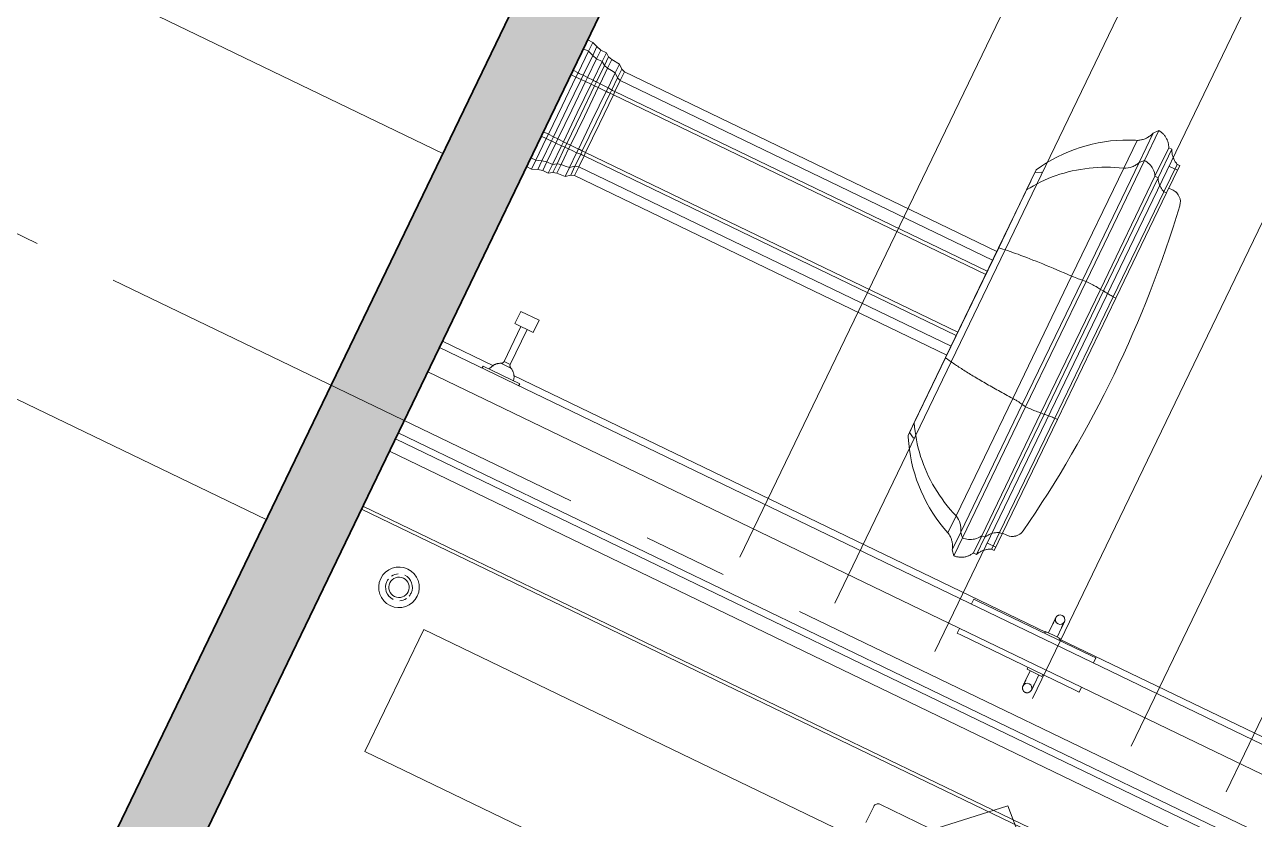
# Model space of a CAD drawing. Header units: millimetres. Extents: x 1373 to 40779, y 1939 to 6439.
# Drawn here: x 4573.24 to 4618.63, y 4618.89 to 4648.22 of the extents above; entities that cross this region are included whole.
import ezdxf

# ---------------------------------------------------------------- set-up
doc = ezdxf.new("R2010")
doc.units = ezdxf.units.MM
doc.linetypes.add('IMPORT-CENTER2', pattern=[112.5, 75, -12.5, 12.5, -12.5])
for name, color, linetype, lineweight in [('A-AREA-IDEN', 2, 'Continuous', 18), ('A-DETL', 6, 'Continuous', 30), ('A-DETL-GENF', 92, 'Continuous', 18), ('A-DOOR', 31, 'Continuous', 18), ('A-DOOR-FRAM', 31, 'Continuous', 18), ('A-FLOR-FNSH', 192, 'Continuous', 35), ('A-WALL', 20, 'Continuous', 9), ('HESAPLAMALAR', 2, 'Continuous', 30), ('P-SANR-FIXT', 6, 'Continuous', 18), ('S-GRID', 252, 'IMPORT-CENTER2', 5), ('YAZI', 2, 'Continuous', 18)]:
    doc.layers.add(name, color=color, linetype=linetype, lineweight=lineweight)

# ---------------------------------------------------------------- blocks, each defined once
blk = doc.blocks.new('_MB_KAPI_CAMLI_B - _m_kapı_100_camlı-V30-Schnitt 1')
at = {"layer": 'A-DOOR'}
for p, q in [((646.85, -95), (745.35, 8.5)), ((648.85, -200), (648.85, 8)), ((680.85, -184), (680.85, -4)), ((654.85, -93.48), (654.85, -112.14)), ((646.85, -95), (745.35, -200)), ((660.85, -100.68), (660.85, -184)), ((655.52, -112.81), (658.18, -112.81)), ((660.85, -184), (680.85, -184))]:
    blk.add_line(p, q, dxfattribs=at)
for centre, radius, start, end in [((655.52, -112.14), 0.668, 180, 270), ((656.85, -190), 3, 90, 270), ((656.85, -190), 3, 270, 90), ((656.85, -190), 1.98, 90, 180), ((656.85, -190), 1.5, 90, 270), ((656.85, -190), 1.98, 74.9562, 90), ((656.85, -190), 1.5, 270, 90), ((656.85, -190), 1.98, 29.1253, 59.698), ((656.85, -190), 1.98, 270, 0), ((656.85, -190), 1.98, 209.1253, 239.698), ((656.85, -190), 1.98, 258.1584, 270)]:
    blk.add_arc(centre, radius, start, end, dxfattribs=at)
at = {"layer": 'A-DOOR-FRAM'}
for p, q in [((639.35, 17.5), (639.35, -200)), ((648.35, -200), (648.35, 8.5)), ((648.85, 8), (648.85, -200))]:
    blk.add_line(p, q, dxfattribs=at)
blk = doc.blocks.new('_MB_KAPI_CAMLI_B - _m_kapı_80_camlı-V35-Schnitt 1')
at = {"layer": 'A-DOOR'}
for p, q in [((622.35, 8), (622.35, -200)), ((626.35, -200), (626.35, 8)), ((622.35, -92.81), (621.55, -92.81)), ((621.55, -92.81), (621.55, -92.9)), ((621.55, -92.81), (621.55, -93.48)), ((621.55, -112.14), (621.55, -93.48)), ((627.15, -92.81), (626.35, -92.81)), ((627.15, -93.48), (627.15, -92.81)), ((627.15, -92.9), (627.15, -92.81)), ((627.15, -93.48), (627.15, -112.14)), ((621.25, -99.3), (619.75, -99.3)), ((621.55, -98.78), (621.25, -98.78)), ((621.25, -98.78), (621.25, -100)), ((627.45, -98.78), (627.15, -98.78)), ((627.45, -100), (627.45, -98.78)), ((628.95, -99.3), (627.45, -99.3)), ((619.75, -100.7), (621.25, -100.7)), ((621.25, -100), (621.25, -101.22)), ((621.25, -101.22), (621.55, -101.22)), ((627.15, -101.22), (627.45, -101.22)), ((627.45, -101.22), (627.45, -100)), ((627.45, -100.7), (628.95, -100.7)), ((621.55, -112.14), (621.55, -112.81)), ((627.15, -112.81), (627.15, -112.14)), ((621.55, -112.72), (621.55, -112.81)), ((621.55, -112.81), (622.35, -112.81)), ((626.35, -112.81), (627.15, -112.81)), ((627.15, -112.81), (627.15, -112.72)), ((622.35, -187), (622.05, -187)), ((622.05, -193), (622.05, -187)), ((614.35, -188.5), (612.35, -188.5)), ((612.35, -191.5), (612.35, -188.5)), ((614.35, -191.5), (614.35, -188.5)), ((620.1, -189.5), (614.35, -189.5)), ((614.35, -190.5), (620.1, -190.5)), ((620.1, -190.5), (620.1, -189.5)), ((620.52, -189.19), (620.52, -190.81)), ((612.35, -191.5), (614.35, -191.5)), ((622.05, -193), (622.35, -193)), ((622.35, -200), (626.35, -200))]:
    blk.add_line(p, q, dxfattribs=at)
at = {"layer": 'A-DOOR', "flags": 128}
for points in [[(618.06, -99.92), (618.06, -99.89), (618.07, -99.86), (618.07, -99.83), (618.08, -99.81), (618.09, -99.78), (618.1, -99.75), (618.11, -99.73), (618.12, -99.7), (618.13, -99.68), (618.14, -99.65), (618.16, -99.63), (618.17, -99.6), (618.19, -99.58), (618.21, -99.56)], [(618.58, -99.32), (618.6, -99.32), (618.63, -99.31), (618.66, -99.31), (618.69, -99.3), (618.72, -99.3), (618.74, -99.3), (618.75, -99.3)], [(618.75, -99.3), (618.75, -99.3), (618.75, -99.3), (618.76, -99.3), (618.76, -99.3), (618.77, -99.3), (618.78, -99.3), (618.79, -99.3), (618.8, -99.3), (618.82, -99.3), (618.83, -99.3), (618.85, -99.3), (618.86, -99.3), (618.88, -99.3), (618.9, -99.3), (618.93, -99.3), (618.95, -99.3), (618.97, -99.3), (619, -99.3), (619.03, -99.3), (619.05, -99.3), (619.08, -99.3), (619.11, -99.3), (619.15, -99.3), (619.18, -99.3), (619.21, -99.3), (619.25, -99.3), (619.28, -99.3), (619.32, -99.3), (619.35, -99.3), (619.39, -99.3), (619.43, -99.3), (619.46, -99.3), (619.5, -99.3), (619.54, -99.3), (619.58, -99.3), (619.62, -99.3), (619.66, -99.3), (619.7, -99.3), (619.74, -99.3), (619.75, -99.3)], [(628.95, -99.3), (628.99, -99.3), (629.03, -99.3), (629.07, -99.3), (629.11, -99.3), (629.15, -99.3), (629.19, -99.3), (629.23, -99.3), (629.27, -99.3), (629.3, -99.3), (629.34, -99.3), (629.38, -99.3), (629.41, -99.3), (629.45, -99.3), (629.48, -99.3), (629.52, -99.3), (629.55, -99.3), (629.58, -99.3), (629.61, -99.3), (629.64, -99.3), (629.67, -99.3), (629.7, -99.3), (629.72, -99.3), (629.75, -99.3), (629.77, -99.3), (629.79, -99.3), (629.81, -99.3), (629.83, -99.3), (629.85, -99.3), (629.87, -99.3), (629.88, -99.3), (629.9, -99.3), (629.91, -99.3), (629.92, -99.3), (629.93, -99.3), (629.94, -99.3), (629.94, -99.3), (629.95, -99.3), (629.95, -99.3), (629.95, -99.3)], [(629.95, -99.3), (629.98, -99.3), (630.01, -99.3), (630.04, -99.31), (630.06, -99.31), (630.09, -99.31), (630.12, -99.32)], [(630.49, -99.55), (630.51, -99.58), (630.52, -99.6), (630.54, -99.62), (630.56, -99.65), (630.57, -99.67), (630.58, -99.7), (630.59, -99.72), (630.6, -99.75), (630.61, -99.77), (630.62, -99.8), (630.63, -99.83), (630.64, -99.85), (630.64, -99.88), (630.65, -99.91), (630.65, -99.94)], [(618.5, -100.66), (618.48, -100.64), (618.45, -100.63), (618.43, -100.62), (618.4, -100.61), (618.38, -100.59), (618.36, -100.58), (618.33, -100.56), (618.31, -100.54), (618.29, -100.53), (618.27, -100.51), (618.25, -100.49), (618.23, -100.47), (618.21, -100.45), (618.19, -100.42)], [(618.75, -100.7), (618.72, -100.7), (618.7, -100.7), (618.67, -100.69), (618.64, -100.69), (618.61, -100.69), (618.59, -100.68)], [(619.75, -100.7), (619.71, -100.7), (619.67, -100.7), (619.63, -100.7), (619.59, -100.7), (619.55, -100.7), (619.51, -100.7), (619.48, -100.7), (619.44, -100.7), (619.4, -100.7), (619.36, -100.7), (619.33, -100.7), (619.29, -100.7), (619.25, -100.7), (619.22, -100.7), (619.19, -100.7), (619.15, -100.7), (619.12, -100.7), (619.09, -100.7), (619.06, -100.7), (619.03, -100.7), (619.01, -100.7), (618.98, -100.7), (618.96, -100.7), (618.93, -100.7), (618.91, -100.7), (618.89, -100.7), (618.87, -100.7), (618.85, -100.7), (618.83, -100.7), (618.82, -100.7), (618.81, -100.7), (618.79, -100.7), (618.78, -100.7), (618.77, -100.7), (618.77, -100.7), (618.76, -100.7), (618.76, -100.7), (618.75, -100.7), (618.75, -100.7)], [(629.95, -100.7), (629.95, -100.7), (629.95, -100.7), (629.94, -100.7), (629.94, -100.7), (629.93, -100.7), (629.92, -100.7), (629.91, -100.7), (629.9, -100.7), (629.89, -100.7), (629.87, -100.7), (629.86, -100.7), (629.84, -100.7), (629.82, -100.7), (629.8, -100.7), (629.78, -100.7), (629.75, -100.7), (629.73, -100.7), (629.7, -100.7), (629.68, -100.7), (629.65, -100.7), (629.62, -100.7), (629.59, -100.7), (629.56, -100.7), (629.52, -100.7), (629.49, -100.7), (629.46, -100.7), (629.42, -100.7), (629.39, -100.7), (629.35, -100.7), (629.31, -100.7), (629.28, -100.7), (629.24, -100.7), (629.2, -100.7), (629.16, -100.7), (629.12, -100.7), (629.08, -100.7), (629.04, -100.7), (629, -100.7), (628.96, -100.7), (628.95, -100.7)], [(630.13, -100.68), (630.1, -100.68), (630.07, -100.69), (630.04, -100.69), (630.01, -100.7), (629.99, -100.7), (629.96, -100.7), (629.95, -100.7)], [(630.51, -100.42), (630.5, -100.44), (630.48, -100.46), (630.46, -100.48), (630.44, -100.5), (630.42, -100.52), (630.4, -100.54), (630.38, -100.56), (630.35, -100.57), (630.33, -100.59), (630.31, -100.6), (630.28, -100.62), (630.26, -100.63), (630.23, -100.64), (630.21, -100.65)], [(620.52, -189.19), (620.55, -189.12), (620.59, -189.05), (620.63, -188.98), (620.67, -188.91), (620.72, -188.85), (620.76, -188.78), (620.81, -188.72), (620.87, -188.66), (620.92, -188.6), (620.98, -188.54), (621.04, -188.49), (621.1, -188.44), (621.16, -188.39), (621.23, -188.34), (621.3, -188.3), (621.36, -188.26), (621.43, -188.22), (621.51, -188.19), (621.58, -188.15), (621.65, -188.13), (621.73, -188.1), (621.81, -188.08), (621.88, -188.06), (621.96, -188.04), (622.04, -188.02), (622.05, -188.02)], [(620.1, -189.5), (620.12, -189.5), (620.14, -189.49), (620.16, -189.49), (620.18, -189.48), (620.2, -189.48), (620.22, -189.47), (620.24, -189.46), (620.26, -189.46), (620.28, -189.45), (620.3, -189.44), (620.32, -189.43), (620.34, -189.42), (620.35, -189.4), (620.37, -189.39), (620.38, -189.38), (620.4, -189.36), (620.42, -189.35), (620.43, -189.33), (620.44, -189.32), (620.46, -189.3), (620.47, -189.29), (620.48, -189.27), (620.49, -189.25), (620.5, -189.23), (620.51, -189.21), (620.52, -189.2), (620.52, -189.19)], [(620.52, -190.81), (620.51, -190.79), (620.5, -190.77), (620.49, -190.75), (620.48, -190.73), (620.47, -190.72), (620.46, -190.7), (620.44, -190.68), (620.43, -190.67), (620.42, -190.65), (620.4, -190.64), (620.39, -190.62), (620.37, -190.61), (620.35, -190.6), (620.34, -190.59), (620.32, -190.57), (620.3, -190.56), (620.28, -190.55), (620.26, -190.54), (620.25, -190.54), (620.23, -190.53), (620.21, -190.52), (620.19, -190.52), (620.17, -190.51), (620.15, -190.51), (620.13, -190.5), (620.1, -190.5), (620.1, -190.5)], [(622.05, -191.98), (621.97, -191.96), (621.89, -191.95), (621.82, -191.93), (621.74, -191.9), (621.66, -191.88), (621.59, -191.85), (621.52, -191.82), (621.44, -191.78), (621.37, -191.74), (621.31, -191.7), (621.24, -191.66), (621.17, -191.62), (621.11, -191.57), (621.05, -191.52), (620.99, -191.46), (620.93, -191.41), (620.87, -191.35), (620.82, -191.29), (620.77, -191.23), (620.72, -191.16), (620.68, -191.1), (620.64, -191.03), (620.6, -190.96), (620.56, -190.89), (620.53, -190.82), (620.52, -190.81)]]:
    blk.add_lwpolyline(points, dxfattribs=at)
at = {"layer": 'A-DOOR'}
for centre, start, end in [((618.75, -100), 0, 180), ((629.95, -100), 0, 180), ((618.75, -100), 180, 0), ((629.95, -100), 180, 0)]:
    blk.add_arc(centre, 0.7, start, end, dxfattribs=at)
at = {"layer": 'A-DOOR-FRAM'}
for p, q in [((621.35, -98.94), (621.35, 8.5)), ((637.35, 8.5), (637.35, -200)), ((636.35, 6), (636.35, -200)), ((621.35, -188.36), (621.35, -101.06)), ((621.35, -200), (621.35, -191.62))]:
    blk.add_line(p, q, dxfattribs=at)
blk = doc.blocks.new('A$Cb0e8746a')
at = {"layer": 'YAZI', "linetype": 'Continuous', "lineweight": 0}
for p, q in [((0.02, 171.86), (150.05, 171.86)), ((150.05, 156.33), (0.02, 156.33)), ((150.05, 140.15), (0.02, 140.15)), ((150.05, 124.15), (0.02, 124.15)), ((150.05, 107.74), (0.02, 107.74)), ((150.05, 92.15), (0, 92.15))]:
    blk.add_line(p, q, dxfattribs=at)
blk = doc.blocks.new('A$C30a75ea0')
at = {"layer": 'A-DETL-GENF'}
h = blk.add_hatch(dxfattribs=at)
h.set_pattern_fill('ANSI33', color=153, style=0)
h.set_pattern_definition([(45, (-27770.17, 3654.365), (-4.490128, 4.490128), []), (45, (-27765.68, 3654.365), (-4.490128, 4.490128), [3.175, -1.5875])])
h.paths.add_polyline_path([(1940.75, 535.19), (1940.75, 2323.19), (2190.75, 2323.19), (2190.75, 2285.19), (2215.75, 2285.19), (2215.75, 2323.19), (2791.04, 2323.19), (2791.04, 2285.19), (2816.04, 2285.19), (2816.04, 2323.19), (2997.07, 2323.19), (2997.07, 2335.19), (2190.75, 2335.19), (1940.75, 2335.19), (1940.75, 2500.19), (1700.75, 2500.19), (1700.75, 2335.19), (601.03, 2335.19), (601.03, 2323.19), (731.03, 2323.19), (731.03, 2285.19), (756.03, 2285.19), (756.03, 2323.19), (1245.75, 2323.19), (1245.75, 2285.19), (1270.75, 2285.19), (1270.75, 2323.19), (1700.75, 2323.19), (1700.75, 2035.19), (630.76, 2035.19), (630.76, 2023.19), (731.03, 2023.19), (731.03, 1985.19), (756.03, 1985.19), (756.03, 2023.19), (1245.75, 2023.19), (1245.75, 1985.19), (1270.75, 1985.19), (1270.75, 2023.19), (1700.75, 2023.19), (1700.75, 1735.19), (630.76, 1735.19), (630.76, 1723.19), (731.03, 1723.19), (731.03, 1685.19), (756.03, 1685.19), (756.03, 1723.19), (1245.75, 1723.19), (1245.75, 1685.19), (1270.75, 1685.19), (1270.75, 1723.19), (1700.75, 1723.19), (1700.75, 1435.19), (630.76, 1435.19), (630.76, 1423.19), (731.03, 1423.19), (731.03, 1385.19), (756.03, 1385.19), (756.03, 1423.19), (1245.75, 1423.19), (1245.75, 1385.19), (1270.75, 1385.19), (1270.75, 1423.19), (1700.75, 1423.19), (1700.75, 1135.19), (630.76, 1135.19), (630.76, 1123.19), (731.03, 1123.19), (731.03, 1085.19), (756.03, 1085.19), (756.03, 1123.19), (1245.75, 1123.19), (1245.75, 1085.19), (1270.75, 1085.19), (1270.75, 1123.19), (1700.75, 1123.19), (1700.75, 835.19), (731.03, 835.19), (731.03, 805.19), (430.71, 805.19), (430.72, 535.19), (430.72, 505.19), (731.03, 505.19), (731.03, 475.19), (1700.75, 475.19), (1700.75, 345.19), (1940.75, 345.19), (1940.75, 475.19), (2816.04, 475.19), (2866.04, 475.19), (2866.04, 535.19), (2816.04, 535.19), (2816.04, 835.19), (2791.9, 835.19), (2190.75, 835.19), (2190.75, 785.19), (2215.75, 785.19), (2215.75, 823.19), (2791.9, 823.19), (2791.9, 535.19)])
h.paths.add_polyline_path([(1915.75, 385.19), (1725.75, 385.19), (1725.75, 535.19), (1725.75, 2485.19), (1915.75, 2485.19), (1915.75, 2035.19), (1915.75, 535.19)], flags=16)
h.paths.add_polyline_path([(1700.75, 535.19), (455.71, 535.19), (455.71, 790.56), (731.03, 790.56), (756.03, 789.56), (756.03, 823.19), (1245.75, 823.19), (1245.75, 785.19), (1270.75, 785.19), (1270.75, 823.19), (1700.75, 823.19)], flags=16)
at = {"layer": 'A-DETL'}
blk.add_lwpolyline([(731.03, 835.19), (731.03, 805.19), (430.71, 805.19), (430.72, 535.19), (430.72, 505.19), (731.03, 505.19), (731.03, 475.19), (1700.75, 475.19), (1700.75, 345.19), (1940.75, 345.19), (1940.75, 475.19), (2816.04, 475.19), (2866.04, 475.19), (2866.04, 535.19), (2816.04, 535.19), (2816.04, 835.19), (2791.9, 835.19), (2190.75, 835.19), (2190.75, 785.19), (2215.75, 785.19), (2215.75, 823.19), (2791.9, 823.19), (2791.9, 535.19), (1940.75, 535.19)], dxfattribs=at)
at = {"layer": 'A-FLOR-FNSH', "color": 250}
for p, q in [((2789.84, 835.19), (2205.75, 835.19)), ((2215.75, 823.19), (2789.84, 823.19))]:
    blk.add_line(p, q, dxfattribs=at)
at = {"layer": 'A-WALL'}
for p, q in [((2332.75, 823.19), (2332.75, 535.19)), ((2392.75, 823.19), (2392.75, 535.19))]:
    blk.add_line(p, q, dxfattribs=at)
at = {"layer": 'P-SANR-FIXT', "color": 8}
for p, q in [((2290.81, 922.68), (2290.81, 921.98)), ((2347.32, 921.98), (2347.32, 922.68)), ((2286.4, 920.54), (2286.49, 920.63)), ((2286.49, 920.63), (2286.58, 920.73)), ((2286.58, 920.73), (2286.67, 920.83)), ((2286.67, 920.83), (2286.75, 920.93)), ((2286.75, 920.93), (2286.82, 921.04)), ((2286.82, 921.04), (2286.89, 921.15)), ((2286.89, 921.15), (2286.96, 921.26)), ((2286.96, 921.26), (2287.02, 921.38)), ((2287.02, 921.38), (2287.08, 921.49)), ((2287.08, 921.49), (2287.11, 921.55)), ((2287.11, 921.98), (2287.11, 921.55)), ((2291.59, 921.98), (2287.11, 921.98)), ((2287.11, 921.55), (2291.59, 921.55)), ((2287.87, 921.98), (2287.87, 920.67)), ((2308.8, 921.98), (2291.59, 921.98)), ((2291.59, 921.55), (2291.59, 921.98)), ((2291.59, 921.55), (2308.8, 921.55)), ((2328.7, 921.98), (2308.8, 921.98)), ((2308.8, 921.55), (2308.8, 921.98)), ((2308.8, 921.55), (2328.7, 921.55)), ((2347.44, 921.98), (2328.7, 921.98)), ((2328.7, 921.98), (2328.7, 921.55)), ((2328.7, 921.55), (2347.44, 921.55)), ((2350.16, 921.98), (2347.44, 921.98)), ((2347.44, 921.55), (2347.44, 921.98)), ((2347.44, 921.55), (2350.12, 921.55)), ((2349.62, 920.61), (2349.62, 921.98)), ((2350.13, 921.55), (2350.16, 921.55)), ((2350.16, 921.55), (2350.16, 921.98)), ((2350.16, 921.55), (2350.21, 921.43)), ((2350.21, 921.43), (2350.27, 921.32)), ((2350.27, 921.32), (2350.34, 921.2)), ((2350.34, 921.2), (2350.41, 921.09)), ((2350.41, 921.09), (2350.48, 920.98)), ((2350.48, 920.98), (2350.56, 920.88)), ((2350.56, 920.88), (2350.64, 920.78)), ((2350.64, 920.78), (2350.73, 920.68)), ((2350.73, 920.68), (2350.82, 920.58)), ((2284.6, 918.78), (2284.68, 918.86)), ((2284.68, 918.86), (2284.77, 918.93)), ((2284.77, 918.93), (2284.85, 919.01)), ((2284.85, 919.01), (2284.94, 919.08)), ((2284.94, 919.08), (2285.04, 919.14)), ((2285.04, 919.14), (2285.13, 919.2)), ((2285.13, 919.2), (2285.23, 919.26)), ((2285.23, 919.26), (2285.33, 919.32)), ((2285.33, 919.32), (2285.43, 919.37)), ((2285.43, 919.88), (2285.55, 919.93)), ((2285.43, 919.88), (2285.43, 919.37)), ((2285.43, 919.88), (2290.12, 919.88)), ((2285.43, 919.37), (2285.43, 919.37)), ((2285.43, 919.37), (2290.12, 919.37)), ((2285.55, 919.93), (2285.67, 919.99)), ((2285.67, 919.99), (2285.78, 920.06)), ((2285.78, 920.06), (2285.89, 920.13)), ((2285.89, 920.13), (2286, 920.2)), ((2286, 920.2), (2286.11, 920.28)), ((2286.11, 920.28), (2286.21, 920.36)), ((2286.21, 920.36), (2286.31, 920.45)), ((2286.31, 920.45), (2286.4, 920.54)), ((2290.12, 919.37), (2290.12, 919.88)), ((2290.12, 919.88), (2308.65, 919.88)), ((2290.12, 919.37), (2308.65, 919.37)), ((2308.65, 919.37), (2308.65, 919.88)), ((2308.65, 919.88), (2328.88, 919.88)), ((2308.65, 919.37), (2328.88, 919.37)), ((2328.88, 919.88), (2328.88, 919.37)), ((2328.88, 919.88), (2349.01, 919.88)), ((2328.88, 919.37), (2349.01, 919.37)), ((2349.01, 919.37), (2349.01, 919.88)), ((2349.01, 919.88), (2351.83, 919.88)), ((2349.01, 919.37), (2351.81, 919.37)), ((2350.82, 920.58), (2350.91, 920.49)), ((2350.91, 920.49), (2351.01, 920.4)), ((2351.01, 920.4), (2351.11, 920.32)), ((2351.11, 920.32), (2351.21, 920.24)), ((2351.21, 920.24), (2351.32, 920.16)), ((2351.32, 920.16), (2351.43, 920.09)), ((2351.43, 920.09), (2351.54, 920.02)), ((2351.54, 920.02), (2351.66, 919.96)), ((2351.66, 919.96), (2351.77, 919.9)), ((2351.77, 919.9), (2351.83, 919.88)), ((2351.83, 919.37), (2351.83, 919.88)), ((2351.83, 919.37), (2351.94, 919.32)), ((2351.94, 919.32), (2352.04, 919.26)), ((2352.04, 919.26), (2352.13, 919.2)), ((2352.13, 919.2), (2352.23, 919.14)), ((2352.23, 919.14), (2352.32, 919.08)), ((2352.32, 919.08), (2352.41, 919.01)), ((2352.41, 919.01), (2352.5, 918.93)), ((2352.5, 918.93), (2352.58, 918.86)), ((2352.58, 918.86), (2352.66, 918.78)), ((2283.79, 916.94), (2283.8, 917.06)), ((2283.8, 917.06), (2283.82, 917.17)), ((2283.82, 917.17), (2283.83, 917.28)), ((2283.83, 917.28), (2283.86, 917.39)), ((2283.86, 917.39), (2283.88, 917.5)), ((2283.88, 917.5), (2283.91, 917.61)), ((2283.91, 917.61), (2283.95, 917.72)), ((2283.95, 917.72), (2283.99, 917.83)), ((2283.99, 917.83), (2284.03, 917.93)), ((2284.03, 917.93), (2284.08, 918.04)), ((2284.08, 918.04), (2284.13, 918.14)), ((2284.13, 918.14), (2284.19, 918.24)), ((2284.19, 918.24), (2284.25, 918.33)), ((2284.25, 918.33), (2284.31, 918.43)), ((2284.31, 918.43), (2284.38, 918.52)), ((2284.38, 918.52), (2284.45, 918.61)), ((2284.45, 918.61), (2284.52, 918.69)), ((2284.52, 918.69), (2284.6, 918.78)), ((2352.66, 918.78), (2352.74, 918.7)), ((2352.74, 918.7), (2352.82, 918.61)), ((2352.82, 918.61), (2352.89, 918.52)), ((2352.89, 918.52), (2352.96, 918.43)), ((2352.96, 918.43), (2353.02, 918.33)), ((2353.02, 918.33), (2353.08, 918.24)), ((2353.08, 918.24), (2353.13, 918.14)), ((2353.13, 918.14), (2353.19, 918.04)), ((2353.19, 918.04), (2353.23, 917.93)), ((2353.23, 917.93), (2353.28, 917.83)), ((2353.28, 917.83), (2353.32, 917.72)), ((2353.32, 917.72), (2353.35, 917.61)), ((2353.35, 917.61), (2353.38, 917.5)), ((2353.38, 917.5), (2353.41, 917.39)), ((2353.41, 917.39), (2353.43, 917.28)), ((2353.43, 917.28), (2353.45, 917.17)), ((2353.45, 917.17), (2353.46, 917.06)), ((2353.46, 917.06), (2353.47, 916.94)), ((2283.79, 916.94), (2284.48, 916.37)), ((2283.8, 916.94), (2288.68, 916.94)), ((2284.5, 916.36), (2284.48, 916.37)), ((2284.49, 916.37), (2289.28, 916.37)), ((2284.63, 916.32), (2284.5, 916.36)), ((2284.75, 916.27), (2284.63, 916.32)), ((2284.88, 916.22), (2284.75, 916.27)), ((2285, 916.16), (2284.88, 916.22)), ((2285.11, 916.1), (2285, 916.16)), ((2285.23, 916.03), (2285.11, 916.1)), ((2285.34, 915.96), (2285.23, 916.03)), ((2285.45, 915.89), (2285.34, 915.96)), ((2285.56, 915.81), (2285.45, 915.89)), ((2285.66, 915.73), (2285.56, 915.81)), ((2285.76, 915.64), (2285.66, 915.73)), ((2285.86, 915.55), (2285.76, 915.64)), ((2285.95, 915.45), (2285.86, 915.55)), ((2286.04, 915.35), (2285.95, 915.45)), ((2286.12, 915.25), (2286.04, 915.35)), ((2286.2, 915.14), (2286.12, 915.25)), ((2288.98, 916.65), (2288.68, 916.94)), ((2288.68, 916.94), (2308.5, 916.94)), ((2289.28, 916.37), (2288.98, 916.65)), ((2289.28, 916.37), (2308.56, 916.37)), ((2308.53, 916.65), (2308.5, 916.94)), ((2308.5, 916.94), (2329.05, 916.94)), ((2308.56, 916.37), (2308.53, 916.65)), ((2308.56, 916.37), (2328.98, 916.37)), ((2329.01, 916.65), (2328.98, 916.37)), ((2328.98, 916.37), (2349.89, 916.37)), ((2329.05, 916.94), (2329.01, 916.65)), ((2329.05, 916.94), (2350.53, 916.94)), ((2349.89, 916.37), (2350.21, 916.65)), ((2349.89, 916.37), (2352.78, 916.37)), ((2350.21, 916.65), (2350.53, 916.94)), ((2350.53, 916.94), (2353.47, 916.94)), ((2351.08, 915.16), (2351, 915.05)), ((2351.16, 915.27), (2351.08, 915.16)), ((2351.24, 915.37), (2351.16, 915.27)), ((2351.33, 915.47), (2351.24, 915.37)), ((2351.42, 915.56), (2351.33, 915.47)), ((2351.52, 915.65), (2351.42, 915.56)), ((2351.62, 915.74), (2351.52, 915.65)), ((2351.73, 915.82), (2351.62, 915.74)), ((2351.83, 915.9), (2351.73, 915.82)), ((2351.94, 915.98), (2351.83, 915.9)), ((2352.06, 916.05), (2351.94, 915.98)), ((2352.17, 916.11), (2352.06, 916.05)), ((2352.29, 916.17), (2352.17, 916.11)), ((2352.41, 916.23), (2352.29, 916.17)), ((2352.53, 916.28), (2352.41, 916.23)), ((2352.66, 916.33), (2352.53, 916.28)), ((2352.78, 916.37), (2352.66, 916.33)), ((2352.78, 916.37), (2353.47, 916.94)), ((2353.47, 916.94), (2353.47, 916.94)), ((2286.28, 915.03), (2286.2, 915.14)), ((2286.35, 914.92), (2286.28, 915.03)), ((2286.42, 914.81), (2286.35, 914.92)), ((2286.48, 914.69), (2286.42, 914.81)), ((2286.58, 914.45), (2286.48, 914.69)), ((2286.48, 914.69), (2291.04, 914.69)), ((2286.95, 913.61), (2286.58, 914.45)), ((2287.36, 912.79), (2286.95, 913.61)), ((2291.04, 914.69), (2308.74, 914.69)), ((2308.74, 914.69), (2328.77, 914.69)), ((2328.77, 914.69), (2348.03, 914.69)), ((2348.03, 914.69), (2350.68, 914.69)), ((2350.42, 913.85), (2350.02, 913.02)), ((2350.78, 914.69), (2350.42, 913.85)), ((2350.8, 914.71), (2350.78, 914.69)), ((2350.86, 914.83), (2350.8, 914.71)), ((2350.93, 914.94), (2350.86, 914.83)), ((2351, 915.05), (2350.93, 914.94)), ((2287.8, 911.99), (2287.36, 912.79)), ((2288.27, 911.2), (2287.8, 911.99)), ((2349.6, 912.21), (2349.13, 911.42)), ((2350.02, 913.02), (2349.6, 912.21)), ((2288.77, 910.44), (2288.27, 911.2)), ((2289.3, 909.69), (2288.77, 910.44)), ((2348.12, 909.9), (2347.57, 909.17)), ((2348.64, 910.65), (2348.12, 909.9)), ((2349.13, 911.42), (2348.64, 910.65)), ((2289.86, 908.97), (2289.3, 909.69)), ((2290.45, 908.27), (2289.86, 908.97)), ((2291.07, 907.59), (2290.45, 908.27)), ((2346.98, 908.46), (2346.38, 907.78)), ((2347.57, 909.17), (2346.98, 908.46)), ((2291.71, 906.94), (2291.07, 907.59)), ((2292.38, 906.31), (2291.71, 906.94)), ((2293.07, 905.72), (2292.38, 906.31)), ((2345.08, 906.49), (2344.39, 905.88)), ((2345.74, 907.12), (2345.08, 906.49)), ((2346.38, 907.78), (2345.74, 907.12)), ((2293.79, 905.15), (2293.07, 905.72)), ((2294.53, 904.61), (2293.79, 905.15)), ((2295.29, 904.1), (2294.53, 904.61)), ((2342.95, 904.76), (2342.19, 904.24)), ((2343.68, 905.3), (2342.95, 904.76)), ((2344.39, 905.88), (2343.68, 905.3)), ((2296.07, 903.62), (2295.29, 904.1)), ((2296.86, 903.17), (2296.07, 903.62)), ((2297.31, 903.15), (2296.84, 904.05)), ((2296.86, 903.17), (2300.15, 903.17)), ((2297.31, 903.15), (2298.68, 903.15)), ((2298.71, 903.15), (2300.54, 903.15)), ((2300.15, 903.17), (2309.63, 903.17)), ((2300.54, 903.15), (2309.67, 903.15)), ((2309.63, 903.17), (2327.69, 903.17)), ((2309.67, 903.15), (2327.64, 903.15)), ((2310.26, 903.15), (2310.26, 842.12)), ((2311.7, 903.15), (2311.7, 842.12)), ((2313.49, 903.15), (2313.49, 842.12)), ((2314.01, 903.15), (2314.01, 842.12)), ((2323.48, 903.15), (2323.48, 842.12)), ((2324, 903.15), (2324, 842.12)), ((2325.8, 903.15), (2325.8, 842.12)), ((2327.24, 842.12), (2327.24, 903.15)), ((2327.64, 903.15), (2337.94, 903.15)), ((2327.69, 903.17), (2338.35, 903.17)), ((2337.94, 903.15), (2339.95, 903.15)), ((2338.35, 903.17), (2340.4, 903.17)), ((2340.42, 904.05), (2339.95, 903.15)), ((2340.63, 903.29), (2340.4, 903.17)), ((2341.42, 903.75), (2340.63, 903.29)), ((2342.19, 904.24), (2341.42, 903.75)), ((2309.54, 840.95), (2309.42, 839.64)), ((2310.07, 841.59), (2309.54, 840.95)), ((2310.97, 840.95), (2309.54, 840.95)), ((2310.26, 842.12), (2310.07, 841.59)), ((2311.51, 841.59), (2310.07, 841.59)), ((2310.28, 842.12), (2311.7, 842.12)), ((2310.97, 840.95), (2310.92, 840.3)), ((2310.97, 840.95), (2311.51, 841.59)), ((2313.42, 840.95), (2310.97, 840.95)), ((2311.51, 841.59), (2311.7, 842.12)), ((2313.47, 841.59), (2311.51, 841.59)), ((2311.7, 842.12), (2313.49, 842.12)), ((2313.42, 840.95), (2314.03, 840.95)), ((2313.42, 840.95), (2313.42, 840.3)), ((2313.47, 841.59), (2314.02, 841.59)), ((2314.01, 842.12), (2313.49, 842.12)), ((2314.01, 842.12), (2318.75, 842.12)), ((2314.01, 842.12), (2314.02, 841.59)), ((2318.75, 841.59), (2314.02, 841.59)), ((2318.75, 840.95), (2314.03, 840.95)), ((2314.03, 840.95), (2314.03, 840.3)), ((2318.75, 842.12), (2323.48, 842.12)), ((2323.48, 841.59), (2318.75, 841.59)), ((2323.47, 840.95), (2318.75, 840.95)), ((2323.47, 840.95), (2323.46, 840.3)), ((2323.47, 840.95), (2324.08, 840.95)), ((2324, 842.12), (2323.48, 842.12)), ((2323.48, 842.12), (2323.48, 841.59)), ((2323.48, 841.59), (2324.03, 841.59)), ((2324, 842.12), (2325.8, 842.12)), ((2325.99, 841.59), (2324.03, 841.59)), ((2326.52, 840.95), (2324.08, 840.95)), ((2324.08, 840.95), (2324.08, 840.3)), ((2325.8, 842.12), (2327.22, 842.12)), ((2325.99, 841.59), (2325.8, 842.12)), ((2327.43, 841.59), (2325.99, 841.59)), ((2326.52, 840.95), (2325.99, 841.59)), ((2327.96, 840.95), (2326.52, 840.95)), ((2326.52, 840.95), (2326.58, 840.3)), ((2327.43, 841.59), (2327.24, 842.12)), ((2327.96, 840.95), (2327.43, 841.59)), ((2328.07, 839.64), (2327.96, 840.95)), ((2309.26, 839.05), (2308.87, 838.49)), ((2309.42, 839.64), (2309.26, 839.05)), ((2310.7, 839.05), (2309.26, 839.05)), ((2310.86, 839.64), (2309.42, 839.64)), ((2310.31, 838.49), (2310.7, 839.05)), ((2310.86, 839.64), (2310.7, 839.05)), ((2313.4, 839.05), (2310.7, 839.05)), ((2310.92, 840.3), (2310.86, 839.64)), ((2313.41, 839.64), (2310.86, 839.64)), ((2313.41, 839.64), (2313.4, 839.05)), ((2313.4, 839.05), (2314.04, 839.05)), ((2313.42, 840.3), (2313.41, 839.64)), ((2313.41, 839.64), (2314.03, 839.64)), ((2314.03, 840.3), (2314.03, 839.64)), ((2318.75, 839.64), (2314.03, 839.64)), ((2314.03, 839.64), (2314.04, 839.05)), ((2318.75, 839.05), (2314.04, 839.05)), ((2314.04, 839.05), (2314.05, 838.49)), ((2323.46, 839.64), (2318.75, 839.64)), ((2323.46, 839.05), (2318.75, 839.05)), ((2323.46, 839.05), (2323.45, 838.49)), ((2323.46, 840.3), (2323.46, 839.64)), ((2323.46, 839.64), (2324.08, 839.64)), ((2323.46, 839.64), (2323.46, 839.05)), ((2323.46, 839.05), (2324.1, 839.05)), ((2324.08, 840.3), (2324.08, 839.64)), ((2325.59, 839.64), (2324.08, 839.64)), ((2324.08, 839.64), (2324.1, 839.05)), ((2326.79, 839.05), (2324.1, 839.05)), ((2326.64, 839.64), (2325.6, 839.64)), ((2326.58, 840.3), (2326.64, 839.64)), ((2328.07, 839.64), (2326.64, 839.64)), ((2326.64, 839.64), (2326.79, 839.05)), ((2328.23, 839.05), (2326.79, 839.05)), ((2327.19, 838.49), (2326.79, 839.05)), ((2328.23, 839.05), (2328.07, 839.64)), ((2328.63, 838.49), (2328.23, 839.05)), ((2308.87, 837.58), (2308.67, 836.85)), ((2308.87, 838.49), (2308.87, 837.58)), ((2310.31, 838.49), (2308.87, 838.49)), ((2310.31, 837.58), (2308.87, 837.58)), ((2310.31, 837.58), (2310.11, 836.85)), ((2313.37, 838.49), (2310.31, 838.49)), ((2310.31, 838.49), (2310.31, 837.58)), ((2313.37, 837.58), (2310.31, 837.58)), ((2313.37, 837.58), (2313.36, 836.85)), ((2313.37, 838.49), (2314.05, 838.49)), ((2313.37, 838.49), (2313.37, 837.58)), ((2313.37, 837.58), (2314.05, 837.58)), ((2318.75, 838.49), (2314.05, 838.49)), ((2314.05, 838.49), (2314.05, 837.58)), ((2318.75, 837.58), (2314.05, 837.58)), ((2314.05, 837.58), (2314.05, 836.85)), ((2323.45, 838.49), (2318.75, 838.49)), ((2323.45, 837.58), (2318.75, 837.58)), ((2323.45, 837.58), (2323.44, 836.85)), ((2323.45, 838.49), (2324.12, 838.49)), ((2323.45, 838.49), (2323.45, 837.58)), ((2323.45, 837.58), (2324.12, 837.58)), ((2327.19, 838.49), (2324.12, 838.49)), ((2324.12, 838.49), (2324.12, 837.58)), ((2327.19, 837.58), (2324.12, 837.58)), ((2324.12, 837.58), (2324.13, 836.85)), ((2328.63, 838.49), (2327.19, 838.49)), ((2327.19, 838.49), (2327.19, 837.58)), ((2328.63, 837.58), (2327.19, 837.58)), ((2327.19, 837.58), (2327.38, 836.85)), ((2328.63, 837.58), (2328.63, 838.49)), ((2328.82, 836.85), (2328.63, 837.58)), ((2308.67, 836.85), (2308.37, 836.01)), ((2308.37, 836.01), (2308.37, 835.19)), ((2309.81, 836.01), (2308.37, 836.01)), ((2310.11, 836.85), (2308.67, 836.85)), ((2309.81, 836.01), (2310.11, 836.85)), ((2313.35, 836.01), (2309.81, 836.01)), ((2309.81, 836.01), (2309.81, 835.19)), ((2313.36, 836.85), (2310.11, 836.85)), ((2313.35, 836.01), (2314.06, 836.01)), ((2313.35, 836.01), (2313.35, 835.19)), ((2313.36, 836.85), (2314.05, 836.85)), ((2318.75, 836.85), (2314.05, 836.85)), ((2314.05, 836.85), (2314.06, 836.01)), ((2318.75, 836.01), (2314.06, 836.01)), ((2314.06, 836.01), (2314.06, 835.19)), ((2323.44, 836.85), (2318.75, 836.85)), ((2323.43, 836.01), (2318.75, 836.01)), ((2323.44, 836.85), (2323.43, 836.01)), ((2323.43, 836.01), (2324.15, 836.01)), ((2323.43, 836.01), (2323.43, 835.19)), ((2323.44, 836.85), (2324.13, 836.85)), ((2327.38, 836.85), (2324.13, 836.85)), ((2327.69, 836.01), (2324.15, 836.01)), ((2324.15, 836.01), (2324.15, 835.19)), ((2328.82, 836.85), (2327.38, 836.85)), ((2327.69, 836.01), (2327.38, 836.85)), ((2329.13, 836.01), (2327.69, 836.01)), ((2327.69, 836.01), (2327.69, 835.19)), ((2329.13, 836.01), (2328.82, 836.85)), ((2329.13, 835.19), (2329.13, 836.01))]:
    blk.add_line(p, q, dxfattribs=at)
for centre, radius, start, end in [((2319.07, 753.93), 172.7, 81.1244, 98.8756), ((2292.71, 922.68), 1.9, 98.8756, 180), ((2345.42, 922.68), 1.91, 0, 81.1244), ((2345.42, 922.68), 1.9, 13.5207, 67.6037), ((2292.71, 922.68), 1.9, 139.4378, 166.4793)]:
    blk.add_arc(centre, radius, start, end, dxfattribs=at)
for centre, major_axis, ratio, start_param, end_param in [((2370.89, 831), (-56.1, 17.31), 0.739942, 0.157372, 0.171821), ((2479.22, 821.04), (-139.35, 99.09), 0.907673, 0.532979, 0.536308), ((2734.71, 790.38), (-410.18, 126.52), 0.739942, 0.238602, 0.240549), ((1902.79, 790.38), (410.18, 126.52), 0.739942, 6.042636, 6.044584), ((2158.28, 821.04), (139.35, 99.09), 0.907673, 5.746878, 5.750206), ((2266.61, 831), (56.1, 17.31), 0.739942, 6.111364, 6.125814), ((2403.41, 824.49), (-86.46, 31.96), 0.79124, 0.242957, 0.25057), ((2234.09, 824.49), (86.46, 31.96), 0.79124, 6.032615, 6.040228), ((2598.06, 806.58), (-239.24, 170.12), 0.907673, 0.554627, 0.557677), ((2039.44, 806.58), (239.24, 170.12), 0.907673, 5.725508, 5.728558)]:
    blk.add_ellipse(centre, major_axis=major_axis, ratio=ratio, start_param=start_param, end_param=end_param, dxfattribs=at)
for points in [[(2290.12, 919.88), (2290.33, 919.99), (2290.74, 920.26), (2291.25, 920.84), (2291.5, 921.31), (2291.59, 921.55)], [(2308.65, 919.88), (2308.67, 919.99), (2308.71, 920.26), (2308.76, 920.84), (2308.79, 921.31), (2308.8, 921.55)], [(2328.7, 921.55), (2328.71, 921.31), (2328.74, 920.84), (2328.8, 920.26), (2328.85, 919.99), (2328.88, 919.88)], [(2349.01, 919.88), (2348.78, 919.99), (2348.34, 920.26), (2347.81, 920.84), (2347.55, 921.31), (2347.44, 921.55)], [(2328.98, 916.37), (2328.95, 916.3), (2328.91, 916.13), (2328.85, 915.75), (2328.8, 915.27), (2328.78, 914.89), (2328.77, 914.69)], [(2300.15, 903.17), (2298.8, 903.99), (2296.25, 906.01), (2293.12, 909.96), (2291.62, 913.06), (2291.04, 914.69)], [(2309.63, 903.17), (2309.51, 904), (2309.26, 906.01), (2308.95, 909.96), (2308.8, 913.06), (2308.74, 914.69)], [(2328.77, 914.69), (2328.73, 913.87), (2328.65, 912.29), (2328.5, 910.05), (2328.33, 907.99), (2328.13, 906.13), (2327.92, 904.5), (2327.76, 903.58), (2327.69, 903.17)], [(2338.35, 903.17), (2339.79, 903.99), (2342.5, 906.01), (2345.82, 909.96), (2347.41, 913.06), (2348.03, 914.69)]]:
    blk.add_open_spline(points, degree=3, dxfattribs=at)
for points, knots in [([(2288.68, 916.94), (2288.7, 917.25), (2288.81, 917.86), (2289.28, 918.75), (2289.79, 919.19), (2290.12, 919.37)], [-1, -1, -1, -1, -0.7, -0.4, 0, 0, 0, 0]), ([(2308.5, 916.94), (2308.5, 917.25), (2308.51, 917.86), (2308.56, 918.75), (2308.61, 919.19), (2308.65, 919.37)], [-1, -1, -1, -1, -0.7, -0.4, 0, 0, 0, 0]), ([(2328.88, 919.37), (2328.92, 919.19), (2328.98, 918.75), (2329.03, 917.86), (2329.05, 917.25), (2329.05, 916.94)], [0, 0, 0, 0, 0.4, 0.7, 1, 1, 1, 1]), ([(2350.53, 916.94), (2350.52, 917.25), (2350.39, 917.86), (2349.9, 918.75), (2349.35, 919.19), (2349.01, 919.37)], [-1, -1, -1, -1, -0.7, -0.4, 0, 0, 0, 0]), ([(2291.04, 914.69), (2290.86, 915.09), (2290.49, 915.62), (2289.84, 916.13), (2289.47, 916.3), (2289.28, 916.37)], [-1, -1, -1, -1, -0.5, -0.25, 0, 0, 0, 0]), ([(2308.74, 914.69), (2308.72, 915.09), (2308.68, 915.62), (2308.62, 916.13), (2308.58, 916.3), (2308.56, 916.37)], [-1, -1, -1, -1, -0.5, -0.25, 0, 0, 0, 0]), ([(2348.03, 914.69), (2348.22, 915.09), (2348.61, 915.62), (2349.31, 916.13), (2349.69, 916.3), (2349.89, 916.37)], [-1, -1, -1, -1, -0.5, -0.25, 0, 0, 0, 0])]:
    blk.add_open_spline(points, degree=3, knots=knots, dxfattribs=at)
at = {"layer": 'S-GRID', "lineweight": 18}
blk.add_line((2370.75, 0), (2370.75, 3015.89), dxfattribs=at)
at = {"layer": 'A-AREA-IDEN'}
blk.add_blockref('A$Cb0e8746a', (2217.34, 796.43), dxfattribs=at)
at = {"layer": 'A-DOOR'}
for name in ['_MB_KAPI_CAMLI_B - _m_kapı_80_camlı-V35-Schnitt 1', '_MB_KAPI_CAMLI_B - _m_kapı_100_camlı-V30-Schnitt 1']:
    blk.add_blockref(name, (1736.4, 1035.19), dxfattribs=at)

msp = doc.modelspace()

# ---------------------------------------------------------------- block references
at = {"layer": 'HESAPLAMALAR', "color": 4, "xscale": 0.2499999999999999, "yscale": 0.2499999999999999, "zscale": 0.2499999999999999, "rotation": 244.2513197565932}
msp.add_blockref('A$C30a75ea0', (4656.664, 5258.154), dxfattribs=at)

doc.saveas('drawing.dxf')
